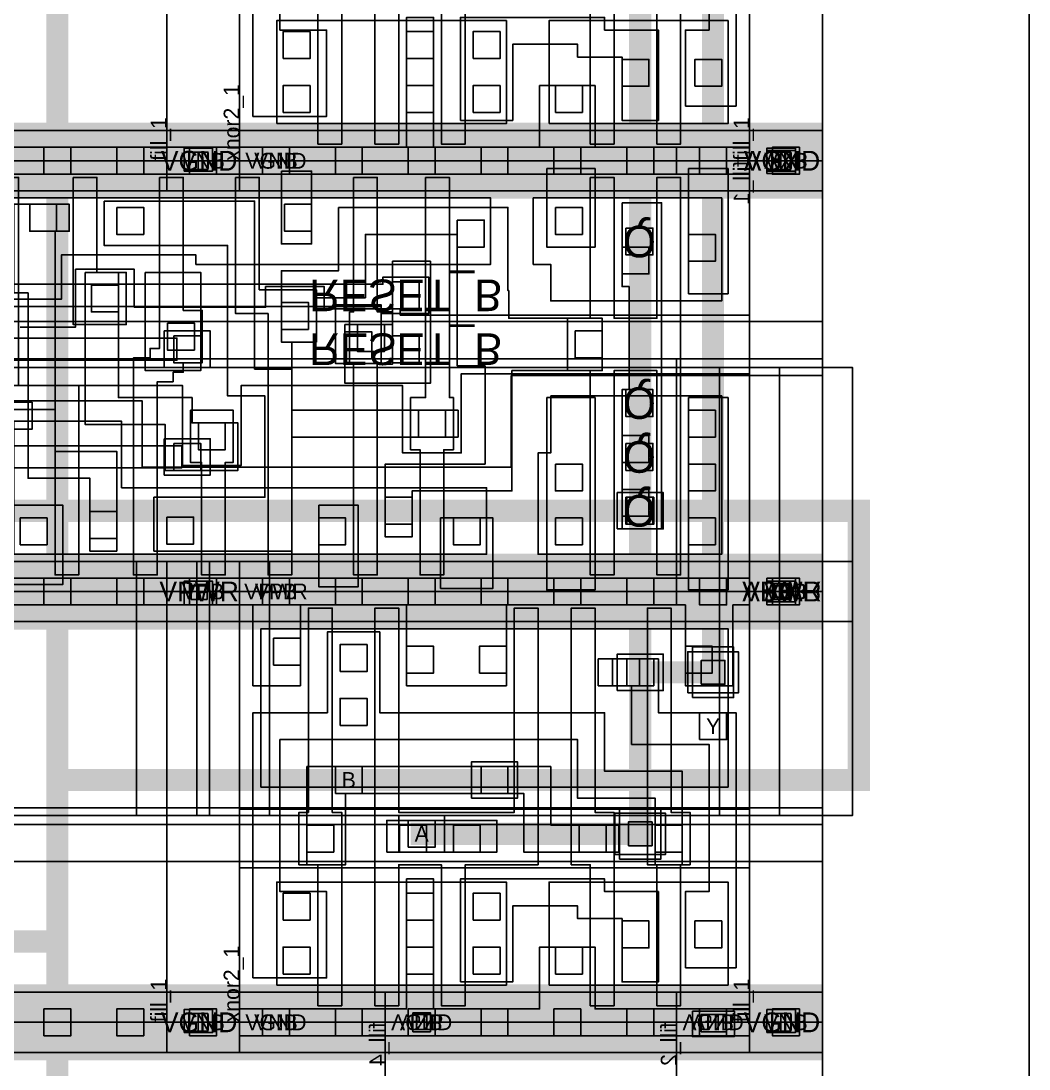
# Model space of a CAD drawing. Extents: x 0 to 50.5, y 0 to 99.5.
# Drawn here: x 44.16 to 50.52, y 13.3 to 19.92 of the extents above; entities that cross this region are included whole.
import ezdxf
from ezdxf.enums import TextEntityAlignment as Align

# ---------------------------------------------------------------- set-up
doc = ezdxf.new("R2010")
doc.units = 0
for name, color, linetype in [('L122D16', 13, 'CONTINUOUS'), ('L235D4', 32, 'CONTINUOUS'), ('L236D0', 12, 'CONTINUOUS'), ('L64D16', 14, 'CONTINUOUS'), ('L64D20', 26, 'CONTINUOUS'), ('L64D5', 19, 'CONTINUOUS'), ('L64D59', 18, 'CONTINUOUS'), ('L65D20', 22, 'CONTINUOUS'), ('L66D20', 16, 'CONTINUOUS'), ('L66D44', 21, 'CONTINUOUS'), ('L67D16', 29, 'CONTINUOUS'), ('L67D20', 8, 'CONTINUOUS'), ('L67D44', 9, 'CONTINUOUS'), ('L67D5', 17, 'CONTINUOUS'), ('L68D16', 15, 'CONTINUOUS'), ('L68D20', 6, 'CONTINUOUS'), ('L68D44', 7, 'CONTINUOUS'), ('L68D5', 20, 'CONTINUOUS'), ('L69D20', 4, 'CONTINUOUS'), ('L78D44', 24, 'CONTINUOUS'), ('L81D4', 28, 'CONTINUOUS'), ('L83D44', 30, 'CONTINUOUS'), ('L93D44', 25, 'CONTINUOUS'), ('L94D20', 27, 'CONTINUOUS'), ('L95D20', 23, 'CONTINUOUS')]:
    doc.layers.add(name, color=color, linetype=linetype)

# ---------------------------------------------------------------- blocks, each defined once
blk = doc.blocks.new('VIA_L1M1_PR_MR')
at = {"layer": 'L67D20'}
blk.add_lwpolyline([(-0.085, -0.085), (-0.085, 0.085), (0.085, 0.085), (0.085, -0.085)], close=True, dxfattribs=at)
at = {"layer": 'L67D44'}
blk.add_lwpolyline([(-0.085, -0.085), (-0.085, 0.085), (0.085, 0.085), (0.085, -0.085)], close=True, dxfattribs=at)
at = {"layer": 'L68D20'}
blk.add_lwpolyline([(-0.145, -0.115), (-0.145, 0.115), (0.145, 0.115), (0.145, -0.115)], close=True, dxfattribs=at)
blk = doc.blocks.new('VIA_M1M2_PR')
at = {"layer": 'L68D20'}
blk.add_lwpolyline([(-0.16, -0.13), (-0.16, 0.13), (0.16, 0.13), (0.16, -0.13)], close=True, dxfattribs=at)
at = {"layer": 'L68D44'}
blk.add_lwpolyline([(-0.075, -0.075), (-0.075, 0.075), (0.075, 0.075), (0.075, -0.075)], close=True, dxfattribs=at)
at = {"layer": 'L69D20'}
blk.add_lwpolyline([(-0.13, -0.16), (-0.13, 0.16), (0.13, 0.16), (0.13, -0.16)], close=True, dxfattribs=at)
blk = doc.blocks.new('sky130_fd_sc_hd__fill_4')
at = {"layer": 'L122D16'}
blk.add_lwpolyline([(0.175, -0.06), (0.175, 0.06), (0.285, 0.06), (0.285, -0.06)], close=True, dxfattribs=at)
at = {"layer": 'L64D16'}
blk.add_lwpolyline([(0.175, 2.65), (0.175, 2.78), (0.3, 2.78), (0.3, 2.65)], close=True, dxfattribs=at)
at = {"layer": 'L64D20'}
blk.add_lwpolyline([(-0.19, 1.305), (-0.19, 2.91), (2.03, 2.91), (2.03, 1.305)], close=True, dxfattribs=at)
at = {"layer": 'L67D20', "const_width": 0.17}
for points in [[(0, 2.72), (1.84, 2.72)], [(0, 0), (1.84, 0)]]:
    blk.add_lwpolyline(points, dxfattribs=at)
at = {"layer": 'L67D44'}
for points in [[(0.145, 2.635), (0.145, 2.805), (0.315, 2.805), (0.315, 2.635)], [(0.605, 2.635), (0.605, 2.805), (0.775, 2.805), (0.775, 2.635)], [(1.065, 2.635), (1.065, 2.805), (1.235, 2.805), (1.235, 2.635)], [(1.525, 2.635), (1.525, 2.805), (1.695, 2.805), (1.695, 2.635)], [(0.145, -0.085), (0.145, 0.085), (0.315, 0.085), (0.315, -0.085)], [(0.605, -0.085), (0.605, 0.085), (0.775, 0.085), (0.775, -0.085)], [(1.065, -0.085), (1.065, 0.085), (1.235, 0.085), (1.235, -0.085)], [(1.525, -0.085), (1.525, 0.085), (1.695, 0.085), (1.695, -0.085)]]:
    blk.add_lwpolyline(points, close=True, dxfattribs=at)
at = {"layer": 'L68D16'}
for points in [[(0.17, 2.675), (0.17, 2.76), (0.27, 2.76), (0.27, 2.675)], [(0.17, -0.05), (0.17, 0.045), (0.285, 0.045), (0.285, -0.05)]]:
    blk.add_lwpolyline(points, close=True, dxfattribs=at)
at = {"layer": 'L68D20', "const_width": 0.48}
for points in [[(0, 2.72), (1.84, 2.72)], [(0, 0), (1.84, 0)]]:
    blk.add_lwpolyline(points, dxfattribs=at)
at = {"layer": 'L78D44'}
blk.add_lwpolyline([(0, 1.25), (0, 2.72), (1.84, 2.72), (1.84, 1.25)], close=True, dxfattribs=at)
at = {"layer": 'L81D4'}
blk.add_lwpolyline([(0, 0), (0, 2.72), (1.84, 2.72), (1.84, 0)], close=True, dxfattribs=at)
at = {"layer": 'L93D44'}
blk.add_lwpolyline([(0, -0.19), (0, 1.015), (1.84, 1.015), (1.84, -0.19)], close=True, dxfattribs=at)
at = {"layer": 'L94D20'}
blk.add_lwpolyline([(0, 1.355), (0, 2.91), (1.84, 2.91), (1.84, 1.355)], close=True, dxfattribs=at)
at = {"layer": 'L64D5'}
blk.add_text('VPB', height=0.1, dxfattribs=at).set_placement((0.23, 2.72), align=Align.MIDDLE_CENTER)
at = {"layer": 'L64D59'}
blk.add_text('VNB', height=0.1, dxfattribs=at).set_placement((0.23, 0), align=Align.MIDDLE_CENTER)
at = {"layer": 'L68D5'}
for s, p in [('VPWR', (0.23, 2.72)), ('VGND', (0.23, 0))]:
    blk.add_text(s, height=0.1, dxfattribs=at).set_placement(p, align=Align.MIDDLE_CENTER)
at = {"layer": 'L83D44'}
blk.add_text('fill_4', height=0.1, rotation=90, dxfattribs=at).set_placement((0, 0))
blk = doc.blocks.new('sky130_fd_sc_hd__dfrtp_2')
at = {"layer": 'L236D0'}
blk.add_lwpolyline([(0, 0), (0, 2.72), (9.66, 2.72), (9.66, 0)], close=True, dxfattribs=at)
at = {"layer": 'L64D20'}
blk.add_lwpolyline([(-0.19, 1.305), (-0.19, 2.91), (9.85, 2.91), (9.85, 1.305)], close=True, dxfattribs=at)
at = {"layer": 'L65D20'}
for points in [[(5.015, 1.645), (5.015, 2.485), (8, 2.485), (8, 2.065), (5.695, 2.065), (5.695, 1.645)], [(8.405, 1.485), (8.405, 1.845), (8.325, 1.845), (8.325, 2.485), (9.485, 2.485), (9.485, 1.485)], [(1.565, 0.235), (1.565, 0.655), (2.49, 0.655), (2.49, 0.595), (3.285, 0.595), (3.285, 0.655), (4.645, 0.655), (4.645, 0.875), (5.315, 0.875), (5.315, 0.595), (6.165, 0.595), (6.165, 0.655), (8.025, 0.655), (8.025, 0.235)], [(8.295, 0.235), (8.295, 0.655), (8.405, 0.655), (8.405, 0.885), (9.485, 0.885), (9.485, 0.235)]]:
    blk.add_lwpolyline(points, close=True, dxfattribs=at)
at = {"layer": 'L66D20'}
for points in [[(4.895, 0.105), (4.895, 1.005), (4.715, 1.005), (4.715, 1.335), (4.895, 1.335), (4.895, 1.57), (5.275, 1.57), (5.275, 2.615), (5.425, 2.615), (5.425, 1.42), (5.045, 1.42), (5.045, 0.105)], [(5.935, 0.105), (5.935, 1.185), (5.875, 1.185), (5.875, 1.245), (5.77, 1.245), (5.77, 2.615), (5.92, 2.615), (5.92, 1.395), (6.02, 1.395), (6.02, 1.335), (6.085, 1.335), (6.085, 1.275), (6.205, 1.275), (6.205, 0.945), (6.085, 0.945), (6.085, 0.105)], [(6.13, 1.575), (6.13, 1.905), (6.2, 1.905), (6.2, 2.615), (6.35, 2.615), (6.35, 1.905), (6.4, 1.905), (6.4, 1.575)], [(6.415, 0.105), (6.415, 0.965), (6.62, 0.965), (6.62, 2.615), (6.77, 2.615), (6.77, 1.145), (6.925, 1.145), (6.925, 0.815), (6.565, 0.815), (6.565, 0.105)], [(7.16, 0.105), (7.16, 0.955), (7.135, 0.955), (7.135, 1.285), (7.16, 1.285), (7.16, 2.615), (7.31, 2.615), (7.31, 1.285), (7.405, 1.285), (7.405, 0.955), (7.31, 0.955), (7.31, 0.105)], [(7.615, 0.105), (7.615, 1.495), (7.52, 1.495), (7.52, 1.825), (7.58, 1.825), (7.58, 2.615), (7.73, 2.615), (7.73, 1.825), (7.79, 1.825), (7.79, 1.495), (7.765, 1.495), (7.765, 0.105)], [(8.655, 0.105), (8.655, 0.995), (8.51, 0.995), (8.51, 1.325), (8.655, 1.325), (8.655, 2.615), (8.805, 2.615), (8.805, 1.325), (9.075, 1.325), (9.075, 2.615), (9.225, 2.615), (9.225, 0.105), (9.075, 0.105), (9.075, 0.995), (8.805, 0.995), (8.805, 0.105)], [(5.39, 0.105), (5.39, 1.035), (5.725, 1.035), (5.725, 0.705), (5.54, 0.705), (5.54, 0.105)]]:
    blk.add_lwpolyline(points, close=True, dxfattribs=at)
at = {"layer": 'L66D44'}
for points in [[(5.055, 2.255), (5.055, 2.425), (5.225, 2.425), (5.225, 2.255)], [(5.495, 2.215), (5.495, 2.385), (5.665, 2.385), (5.665, 2.215)], [(5.98, 2.25), (5.98, 2.42), (6.15, 2.42), (6.15, 2.25)], [(6.94, 2.255), (6.94, 2.425), (7.11, 2.425), (7.11, 2.255)], [(7.79, 2.255), (7.79, 2.425), (7.96, 2.425), (7.96, 2.255)], [(8.435, 2.255), (8.435, 2.425), (8.605, 2.425), (8.605, 2.255)], [(9.275, 2.255), (9.275, 2.425), (9.445, 2.425), (9.445, 2.255)], [(7.36, 2.125), (7.36, 2.295), (7.53, 2.295), (7.53, 2.125)], [(8.855, 2.075), (8.855, 2.245), (9.025, 2.245), (9.025, 2.075)], [(8.435, 1.915), (8.435, 2.085), (8.605, 2.085), (8.605, 1.915)], [(9.275, 1.915), (9.275, 2.085), (9.445, 2.085), (9.445, 1.915)], [(8.855, 1.735), (8.855, 1.905), (9.025, 1.905), (9.025, 1.735)], [(6.18, 1.655), (6.18, 1.825), (6.35, 1.825), (6.35, 1.655)], [(7.57, 1.575), (7.57, 1.745), (7.74, 1.745), (7.74, 1.575)], [(9.275, 1.575), (9.275, 1.745), (9.445, 1.745), (9.445, 1.575)], [(5.985, 1.025), (5.985, 1.195), (6.155, 1.195), (6.155, 1.025)], [(7.185, 1.035), (7.185, 1.205), (7.355, 1.205), (7.355, 1.035)], [(8.56, 1.075), (8.56, 1.245), (8.73, 1.245), (8.73, 1.075)], [(6.705, 0.895), (6.705, 1.065), (6.875, 1.065), (6.875, 0.895)], [(5.505, 0.785), (5.505, 0.955), (5.675, 0.955), (5.675, 0.785)], [(8.855, 0.545), (8.855, 0.715), (9.025, 0.715), (9.025, 0.545)], [(9.275, 0.465), (9.275, 0.635), (9.445, 0.635), (9.445, 0.465)], [(7.815, 0.375), (7.815, 0.545), (7.985, 0.545), (7.985, 0.375)], [(5.665, 0.295), (5.665, 0.465), (5.835, 0.465), (5.835, 0.295)], [(8.435, 0.295), (8.435, 0.465), (8.605, 0.465), (8.605, 0.295)], [(5.115, 0.275), (5.115, 0.445), (5.285, 0.445), (5.285, 0.275)], [(6.725, 0.275), (6.725, 0.445), (6.895, 0.445), (6.895, 0.275)]]:
    blk.add_lwpolyline(points, close=True, dxfattribs=at)
at = {"layer": 'L67D16'}
for points in [[(8.88, 2.125), (8.88, 2.295), (9.05, 2.295), (9.05, 2.125)], [(8.88, 1.785), (8.88, 1.955), (9.05, 1.955), (9.05, 1.785)], [(8.88, 1.445), (8.88, 1.615), (9.05, 1.615), (9.05, 1.445)], [(7.405, 1.105), (7.405, 1.275), (7.575, 1.275), (7.575, 1.105)], [(7.405, 0.765), (7.405, 0.935), (7.575, 0.935), (7.575, 0.765)], [(8.88, 0.425), (8.88, 0.595), (9.05, 0.595), (9.05, 0.425)]]:
    blk.add_lwpolyline(points, close=True, dxfattribs=at)
at = {"layer": 'L67D20'}
for points in [[(1.85, 2.175), (1.85, 2.635), (0, 2.635), (0, 2.805), (9.2, 2.805), (9.2, 2.635), (2.1, 2.635), (2.1, 2.175)], [(4.955, 2.175), (4.955, 2.675), (5.325, 2.675), (5.325, 2.175)], [(6.94, 2.175), (6.94, 2.69), (7.19, 2.69), (7.19, 2.175)], [(7.71, 2.255), (7.71, 2.7), (8.04, 2.7), (8.04, 2.255)], [(8.38, 1.495), (8.38, 2.71), (8.685, 2.71), (8.685, 1.495)], [(9.275, 1.495), (9.275, 2.71), (9.525, 2.71), (9.525, 1.495)], [(5.015, 0.275), (5.015, 0.835), (5.105, 0.835), (5.105, 2.005), (5.495, 2.005), (5.495, 2.465), (5.665, 2.465), (5.665, 1.835), (5.275, 1.835), (5.275, 0.445), (5.365, 0.445), (5.365, 0.275)], [(5.585, 0.255), (5.585, 0.535), (6.365, 0.535), (6.365, 1.485), (6.6, 1.485), (6.6, 2.125), (5.9, 2.125), (5.9, 2.465), (6.77, 2.465), (6.77, 1.745), (7.82, 1.745), (7.82, 1.575), (6.77, 1.575), (6.77, 1.315), (6.535, 1.315), (6.535, 0.255)], [(7.065, 0.295), (7.065, 0.695), (6.705, 0.695), (6.705, 1.145), (6.925, 1.145), (6.925, 0.865), (7.235, 0.865), (7.235, 0.465), (7.815, 0.465), (7.815, 1.295), (7.99, 1.295), (7.99, 1.915), (7.36, 1.915), (7.36, 2.375), (7.53, 2.375), (7.53, 2.085), (8.16, 2.085), (8.16, 1.325), (8.73, 1.325), (8.73, 0.995), (8.14, 0.995), (8.14, 0.82), (8.135, 0.82), (8.135, 0.295)], [(8.855, 0.265), (8.855, 0.795), (8.9, 0.795), (8.9, 1.445), (8.855, 1.445), (8.855, 2.325), (9.105, 2.325), (9.105, 0.265)], [(5.465, 0.705), (5.465, 1.665), (5.97, 1.665), (5.97, 1.955), (6.43, 1.955), (6.43, 1.655), (6.14, 1.655), (6.14, 1.495), (5.675, 1.495), (5.675, 0.705)], [(3.775, 1.525), (3.775, 1.695), (5.13, 1.695), (5.13, 1.525)], [(7.405, 0.635), (7.405, 1.035), (7.105, 1.035), (7.105, 1.405), (7.645, 1.405), (7.645, 0.635)], [(5.845, 0.705), (5.845, 1.325), (6.195, 1.325), (6.195, 0.705)], [(9.275, 0.05), (9.275, 0.84), (9.525, 0.84), (9.525, 0.05)], [(8.38, 0.05), (8.38, 0.545), (8.685, 0.545), (8.685, 0.05)], [(6.705, 0.065), (6.705, 0.525), (6.895, 0.525), (6.895, 0.065)], [(0, -0.085), (0, 0.085), (9.2, 0.085), (9.2, -0.085)]]:
    blk.add_lwpolyline(points, close=True, dxfattribs=at)
at = {"layer": 'L67D20', "const_width": 0.17}
for points in [[(9.2, 2.72), (9.66, 2.72)], [(9.2, 0), (9.66, 0)]]:
    blk.add_lwpolyline(points, dxfattribs=at)
at = {"layer": 'L67D44'}
for points in [[(5.205, 2.635), (5.205, 2.805), (5.375, 2.805), (5.375, 2.635)], [(5.665, 2.635), (5.665, 2.805), (5.835, 2.805), (5.835, 2.635)], [(6.125, 2.635), (6.125, 2.805), (6.295, 2.805), (6.295, 2.635)], [(6.585, 2.635), (6.585, 2.805), (6.755, 2.805), (6.755, 2.635)], [(7.045, 2.635), (7.045, 2.805), (7.215, 2.805), (7.215, 2.635)], [(7.505, 2.635), (7.505, 2.805), (7.675, 2.805), (7.675, 2.635)], [(7.965, 2.635), (7.965, 2.805), (8.135, 2.805), (8.135, 2.635)], [(8.425, 2.635), (8.425, 2.805), (8.595, 2.805), (8.595, 2.635)], [(8.885, 2.635), (8.885, 2.805), (9.055, 2.805), (9.055, 2.635)], [(9.345, 2.635), (9.345, 2.805), (9.515, 2.805), (9.515, 2.635)], [(6.025, 1.785), (6.025, 1.955), (6.195, 1.955), (6.195, 1.785)], [(6.025, 1.105), (6.025, 1.275), (6.195, 1.275), (6.195, 1.105)], [(7.105, 1.08), (7.105, 1.25), (7.275, 1.25), (7.275, 1.08)], [(7.405, 0.765), (7.405, 0.935), (7.575, 0.935), (7.575, 0.765)], [(5.205, -0.085), (5.205, 0.085), (5.375, 0.085), (5.375, -0.085)], [(5.665, -0.085), (5.665, 0.085), (5.835, 0.085), (5.835, -0.085)], [(6.125, -0.085), (6.125, 0.085), (6.295, 0.085), (6.295, -0.085)], [(6.585, -0.085), (6.585, 0.085), (6.755, 0.085), (6.755, -0.085)], [(7.045, -0.085), (7.045, 0.085), (7.215, 0.085), (7.215, -0.085)], [(7.505, -0.085), (7.505, 0.085), (7.675, 0.085), (7.675, -0.085)], [(7.965, -0.085), (7.965, 0.085), (8.135, 0.085), (8.135, -0.085)], [(8.425, -0.085), (8.425, 0.085), (8.595, 0.085), (8.595, -0.085)], [(8.885, -0.085), (8.885, 0.085), (9.055, 0.085), (9.055, -0.085)], [(9.345, -0.085), (9.345, 0.085), (9.515, 0.085), (9.515, -0.085)]]:
    blk.add_lwpolyline(points, close=True, dxfattribs=at)
at = {"layer": 'L68D20', "const_width": 0.48}
for points in [[(0, 2.72), (9.2, 2.72)], [(9.2, 2.72), (9.66, 2.72)], [(0, 0), (9.2, 0)], [(9.2, 0), (9.66, 0)]]:
    blk.add_lwpolyline(points, dxfattribs=at)
at = {"layer": 'L68D20'}
for points in [[(2.845, 1.755), (2.845, 1.8), (1.185, 1.8), (1.185, 1.94), (2.845, 1.94), (2.845, 1.985), (3.135, 1.985), (3.135, 1.94), (6.075, 1.94), (6.075, 1.8), (3.135, 1.8), (3.135, 1.755)], [(5.965, 1.755), (5.965, 1.985), (6.255, 1.985), (6.255, 1.755)], [(2.385, 1.075), (2.385, 1.12), (0.82, 1.12), (0.82, 1.26), (2.385, 1.26), (2.385, 1.305), (2.675, 1.305), (2.675, 1.26), (6.045, 1.26), (6.045, 1.12), (2.675, 1.12), (2.675, 1.075)], [(5.965, 1.075), (5.965, 1.305), (6.255, 1.305), (6.255, 1.075)], [(7.045, 0.91), (7.045, 1.28), (7.335, 1.28), (7.335, 0.91)], [(3.745, 0.735), (3.745, 0.965), (4.395, 0.965), (4.395, 0.92), (7.335, 0.92), (7.335, 0.965), (7.635, 0.965), (7.635, 0.735), (7.345, 0.735), (7.345, 0.78), (4.395, 0.78), (4.395, 0.735)]]:
    blk.add_lwpolyline(points, close=True, dxfattribs=at)
at = {"layer": 'L78D44'}
for points in [[(0, 1.25), (0, 2.72), (9.2, 2.72), (9.2, 1.25)], [(9.2, 1.25), (9.2, 2.72), (9.66, 2.72), (9.66, 1.25)]]:
    blk.add_lwpolyline(points, close=True, dxfattribs=at)
at = {"layer": 'L81D4'}
blk.add_lwpolyline([(0, 0), (0, 2.72), (9.66, 2.72), (9.66, 0)], close=True, dxfattribs=at)
at = {"layer": 'L93D44'}
blk.add_lwpolyline([(0, -0.19), (0, 1.015), (9.66, 1.015), (9.66, -0.19)], close=True, dxfattribs=at)
at = {"layer": 'L94D20'}
blk.add_lwpolyline([(8.155, 1.355), (8.155, 1.935), (5.825, 1.935), (5.825, 1.515), (4.885, 1.515), (4.885, 1.935), (1.35, 1.935), (1.35, 1.685), (0, 1.685), (0, 2.91), (9.66, 2.91), (9.66, 1.355)], close=True, dxfattribs=at)
at = {"layer": 'L95D20'}
blk.add_lwpolyline([(2.88, 1.42), (6.08, 1.42), (6.08, 1.925), (6.45, 1.925), (6.45, 1.42), (7.47, 1.42), (7.47, 1.845), (7.84, 1.845), (7.84, 1.345), (9.66, 1.345), (9.66, 0.975), (7.455, 0.975), (7.455, 0.935), (6.975, 0.935), (6.975, 0.795), (6.605, 0.795), (6.605, 0.925), (5.775, 0.925), (5.775, 0.685), (5.405, 0.685), (5.405, 1.05), (5.055, 1.05)], dxfattribs=at)
at = {"layer": 'L67D5'}
for s, p in [('Q', (8.965, 2.21)), ('Q', (8.965, 1.87)), ('Q', (8.965, 1.53)), ('RESET_B', (7.49, 1.19)), ('RESET_B', (7.49, 0.85)), ('Q', (8.965, 0.51))]:
    blk.add_text(s, height=0.2, dxfattribs=at).set_placement(p, align=Align.MIDDLE_CENTER)
blk = doc.blocks.new('sky130_fd_sc_hd__fill_8')
at = {"layer": 'L122D16'}
blk.add_lwpolyline([(0.13, -0.12), (0.13, 0.05), (0.35, 0.05), (0.35, -0.12)], close=True, dxfattribs=at)
at = {"layer": 'L64D16'}
blk.add_lwpolyline([(0.1, 2.61), (0.1, 2.765), (0.385, 2.765), (0.385, 2.61)], close=True, dxfattribs=at)
at = {"layer": 'L64D20'}
blk.add_lwpolyline([(-0.19, 1.305), (-0.19, 2.91), (3.87, 2.91), (3.87, 1.305)], close=True, dxfattribs=at)
at = {"layer": 'L67D20', "const_width": 0.17}
for points in [[(0, 2.72), (3.68, 2.72)], [(0, 0), (3.68, 0)]]:
    blk.add_lwpolyline(points, dxfattribs=at)
at = {"layer": 'L67D44'}
for points in [[(0.145, 2.635), (0.145, 2.805), (0.315, 2.805), (0.315, 2.635)], [(0.605, 2.635), (0.605, 2.805), (0.775, 2.805), (0.775, 2.635)], [(1.065, 2.635), (1.065, 2.805), (1.235, 2.805), (1.235, 2.635)], [(1.525, 2.635), (1.525, 2.805), (1.695, 2.805), (1.695, 2.635)], [(1.985, 2.635), (1.985, 2.805), (2.155, 2.805), (2.155, 2.635)], [(2.445, 2.635), (2.445, 2.805), (2.615, 2.805), (2.615, 2.635)], [(2.905, 2.635), (2.905, 2.805), (3.075, 2.805), (3.075, 2.635)], [(3.365, 2.635), (3.365, 2.805), (3.535, 2.805), (3.535, 2.635)], [(0.145, -0.085), (0.145, 0.085), (0.315, 0.085), (0.315, -0.085)], [(0.605, -0.085), (0.605, 0.085), (0.775, 0.085), (0.775, -0.085)], [(1.065, -0.085), (1.065, 0.085), (1.235, 0.085), (1.235, -0.085)], [(1.525, -0.085), (1.525, 0.085), (1.695, 0.085), (1.695, -0.085)], [(1.985, -0.085), (1.985, 0.085), (2.155, 0.085), (2.155, -0.085)], [(2.445, -0.085), (2.445, 0.085), (2.615, 0.085), (2.615, -0.085)], [(2.905, -0.085), (2.905, 0.085), (3.075, 0.085), (3.075, -0.085)], [(3.365, -0.085), (3.365, 0.085), (3.535, 0.085), (3.535, -0.085)]]:
    blk.add_lwpolyline(points, close=True, dxfattribs=at)
at = {"layer": 'L68D16'}
for points in [[(0.145, 2.615), (0.145, 2.775), (0.335, 2.775), (0.335, 2.615)], [(0.175, -0.1), (0.175, 0.05), (0.335, 0.05), (0.335, -0.1)]]:
    blk.add_lwpolyline(points, close=True, dxfattribs=at)
at = {"layer": 'L68D20', "const_width": 0.48}
for points in [[(0, 2.72), (3.68, 2.72)], [(0, 0), (3.68, 0)]]:
    blk.add_lwpolyline(points, dxfattribs=at)
at = {"layer": 'L78D44'}
blk.add_lwpolyline([(0, 1.25), (0, 2.72), (3.68, 2.72), (3.68, 1.25)], close=True, dxfattribs=at)
at = {"layer": 'L81D4'}
blk.add_lwpolyline([(0, 0), (0, 2.72), (3.68, 2.72), (3.68, 0)], close=True, dxfattribs=at)
at = {"layer": 'L93D44'}
blk.add_lwpolyline([(0, -0.19), (0, 1.015), (3.68, 1.015), (3.68, -0.19)], close=True, dxfattribs=at)
at = {"layer": 'L94D20'}
blk.add_lwpolyline([(0, 1.355), (0, 2.91), (3.68, 2.91), (3.68, 1.355)], close=True, dxfattribs=at)
at = {"layer": 'L64D5'}
blk.add_text('VPB', height=0.1, dxfattribs=at).set_placement((0.23, 2.72), align=Align.MIDDLE_CENTER)
at = {"layer": 'L64D59'}
blk.add_text('VNB', height=0.1, dxfattribs=at).set_placement((0.23, 0), align=Align.MIDDLE_CENTER)
at = {"layer": 'L68D5'}
for s, p in [('VPWR', (0.23, 2.72)), ('VGND', (0.23, 0))]:
    blk.add_text(s, height=0.1, dxfattribs=at).set_placement(p, align=Align.MIDDLE_CENTER)
at = {"layer": 'L83D44'}
blk.add_text('fill_8', height=0.1, rotation=90, dxfattribs=at).set_placement((0, 0))
blk = doc.blocks.new('sky130_fd_sc_hd__fill_1')
at = {"layer": 'L122D16'}
blk.add_lwpolyline([(0.14, -0.055), (0.14, 0.055), (0.26, 0.055), (0.26, -0.055)], close=True, dxfattribs=at)
at = {"layer": 'L64D16'}
blk.add_lwpolyline([(0.155, 2.67), (0.155, 2.755), (0.255, 2.755), (0.255, 2.67)], close=True, dxfattribs=at)
at = {"layer": 'L64D20'}
blk.add_lwpolyline([(-0.19, 1.305), (-0.19, 2.91), (0.65, 2.91), (0.65, 1.305)], close=True, dxfattribs=at)
at = {"layer": 'L67D20', "const_width": 0.17}
for points in [[(0, 2.72), (0.46, 2.72)], [(0, 0), (0.46, 0)]]:
    blk.add_lwpolyline(points, dxfattribs=at)
at = {"layer": 'L67D44'}
for points in [[(0.145, 2.635), (0.145, 2.805), (0.315, 2.805), (0.315, 2.635)], [(0.145, -0.085), (0.145, 0.085), (0.315, 0.085), (0.315, -0.085)]]:
    blk.add_lwpolyline(points, close=True, dxfattribs=at)
at = {"layer": 'L68D16'}
for points in [[(0.11, 2.635), (0.11, 2.785), (0.29, 2.785), (0.29, 2.635)], [(0.11, -0.065), (0.11, 0.08), (0.29, 0.08), (0.29, -0.065)]]:
    blk.add_lwpolyline(points, close=True, dxfattribs=at)
at = {"layer": 'L68D20', "const_width": 0.48}
for points in [[(0, 2.72), (0.46, 2.72)], [(0, 0), (0.46, 0)]]:
    blk.add_lwpolyline(points, dxfattribs=at)
at = {"layer": 'L78D44'}
blk.add_lwpolyline([(0, 1.25), (0, 2.72), (0.46, 2.72), (0.46, 1.25)], close=True, dxfattribs=at)
at = {"layer": 'L81D4'}
blk.add_lwpolyline([(0, 0), (0, 2.72), (0.46, 2.72), (0.46, 0)], close=True, dxfattribs=at)
at = {"layer": 'L93D44'}
blk.add_lwpolyline([(0, -0.19), (0, 1.015), (0.46, 1.015), (0.46, -0.19)], close=True, dxfattribs=at)
at = {"layer": 'L94D20'}
blk.add_lwpolyline([(0, 1.355), (0, 2.91), (0.46, 2.91), (0.46, 1.355)], close=True, dxfattribs=at)
at = {"layer": 'L64D5'}
blk.add_text('VPB', height=0.1, dxfattribs=at).set_placement((0.23, 2.72), align=Align.MIDDLE_CENTER)
at = {"layer": 'L64D59'}
blk.add_text('VNB', height=0.1, dxfattribs=at).set_placement((0.23, 0), align=Align.MIDDLE_CENTER)
at = {"layer": 'L68D5'}
for s, p in [('VPWR', (0.205, 2.72)), ('VGND', (0.205, 0))]:
    blk.add_text(s, height=0.125, dxfattribs=at).set_placement(p, align=Align.MIDDLE_CENTER)
at = {"layer": 'L83D44'}
blk.add_text('fill_1', height=0.1, rotation=90, dxfattribs=at).set_placement((0, 0))
blk = doc.blocks.new('sky130_fd_sc_hd__xnor2_1')
at = {"layer": 'L122D16'}
blk.add_lwpolyline([(0.145, -0.085), (0.145, 0.085), (0.315, 0.085), (0.315, -0.085)], close=True, dxfattribs=at)
at = {"layer": 'L236D0'}
blk.add_lwpolyline([(0, 0), (0, 2.72), (3.22, 2.72), (3.22, 0)], close=True, dxfattribs=at)
at = {"layer": 'L64D16'}
blk.add_lwpolyline([(0.145, 2.635), (0.145, 2.805), (0.315, 2.805), (0.315, 2.635)], close=True, dxfattribs=at)
at = {"layer": 'L64D20'}
blk.add_lwpolyline([(-0.19, 1.305), (-0.19, 2.91), (3.41, 2.91), (3.41, 1.305)], close=True, dxfattribs=at)
at = {"layer": 'L65D20'}
for points in [[(0.135, 1.485), (0.135, 2.485), (3.085, 2.485), (3.085, 1.485)], [(0.235, 0.235), (0.235, 0.885), (1.685, 0.885), (1.685, 0.235)], [(1.955, 0.235), (1.955, 0.885), (3.085, 0.885), (3.085, 0.235)]]:
    blk.add_lwpolyline(points, close=True, dxfattribs=at)
at = {"layer": 'L66D20'}
for points in [[(0.495, 0.105), (0.495, 0.995), (0.375, 0.995), (0.375, 1.325), (0.435, 1.325), (0.435, 2.615), (0.585, 2.615), (0.585, 1.325), (0.645, 1.325), (0.645, 0.105)], [(0.855, 0.105), (0.855, 2.615), (1.005, 2.615), (1.005, 1.325), (1.735, 1.325), (1.735, 2.615), (1.885, 2.615), (1.885, 0.995), (1.425, 0.995), (1.425, 0.105), (1.275, 0.105), (1.275, 0.995), (1.005, 0.995), (1.005, 0.105)], [(2.215, 0.105), (2.215, 0.995), (2.095, 0.995), (2.095, 2.615), (2.245, 2.615), (2.245, 1.325), (2.365, 1.325), (2.365, 0.105)], [(2.635, 0.105), (2.635, 0.995), (2.575, 0.995), (2.575, 2.615), (2.725, 2.615), (2.725, 1.325), (2.845, 1.325), (2.845, 0.995), (2.785, 0.995), (2.785, 0.105)]]:
    blk.add_lwpolyline(points, close=True, dxfattribs=at)
at = {"layer": 'L66D44'}
for points in [[(0.215, 2.255), (0.215, 2.425), (0.385, 2.425), (0.385, 2.255)], [(0.635, 2.215), (0.635, 2.385), (0.805, 2.385), (0.805, 2.215)], [(1.055, 2.205), (1.055, 2.375), (1.225, 2.375), (1.225, 2.205)], [(1.515, 2.205), (1.515, 2.375), (1.685, 2.375), (1.685, 2.205)], [(2.815, 2.205), (2.815, 2.375), (2.985, 2.375), (2.985, 2.205)], [(2.355, 2.125), (2.355, 2.295), (2.525, 2.295), (2.525, 2.125)], [(0.635, 1.875), (0.635, 2.045), (0.805, 2.045), (0.805, 1.875)], [(0.425, 1.075), (0.425, 1.245), (0.595, 1.245), (0.595, 1.075)], [(1.01, 1.075), (1.01, 1.245), (1.18, 1.245), (1.18, 1.075)], [(1.35, 1.075), (1.35, 1.245), (1.52, 1.245), (1.52, 1.075)], [(2.145, 1.075), (2.145, 1.245), (2.315, 1.245), (2.315, 1.075)], [(2.625, 1.075), (2.625, 1.245), (2.795, 1.245), (2.795, 1.075)], [(0.275, 0.645), (0.275, 0.815), (0.445, 0.815), (0.445, 0.645)], [(1.055, 0.645), (1.055, 0.815), (1.225, 0.815), (1.225, 0.645)], [(1.475, 0.645), (1.475, 0.815), (1.645, 0.815), (1.645, 0.645)], [(2.415, 0.47), (2.415, 0.64), (2.585, 0.64), (2.585, 0.47)], [(2.875, 0.47), (2.875, 0.64), (3.045, 0.64), (3.045, 0.47)], [(0.275, 0.305), (0.275, 0.475), (0.445, 0.475), (0.445, 0.305)], [(1.055, 0.305), (1.055, 0.475), (1.225, 0.475), (1.225, 0.305)], [(1.475, 0.305), (1.475, 0.475), (1.645, 0.475), (1.645, 0.305)], [(1.995, 0.305), (1.995, 0.475), (2.165, 0.475), (2.165, 0.305)]]:
    blk.add_lwpolyline(points, close=True, dxfattribs=at)
at = {"layer": 'L67D16'}
for points in [[(2.905, 1.785), (2.905, 1.955), (3.075, 1.955), (3.075, 1.785)], [(0.605, 1.445), (0.605, 1.615), (0.775, 1.615), (0.775, 1.445)], [(1.065, 1.105), (1.065, 1.275), (1.235, 1.275), (1.235, 1.105)]]:
    blk.add_lwpolyline(points, close=True, dxfattribs=at)
at = {"layer": 'L67D20'}
for points in [[(0.085, 2.125), (0.085, 2.635), (0, 2.635), (0, 2.805), (3.22, 2.805), (3.22, 2.635), (3.115, 2.635), (3.115, 2.125), (2.815, 2.125), (2.815, 2.635), (1.685, 2.635), (1.685, 2.125), (1.055, 2.125), (1.055, 2.635), (0.385, 2.635), (0.385, 2.125)], [(0.085, 0.28), (0.085, 1.955), (0.555, 1.955), (0.555, 2.465), (0.885, 2.465), (0.885, 1.955), (2.305, 1.955), (2.305, 1.585), (2.795, 1.585), (2.795, 0.995), (2.625, 0.995), (2.625, 1.415), (2.135, 1.415), (2.135, 1.785), (0.255, 1.785), (0.255, 0.825), (0.55, 0.825), (0.55, 0.28)], [(2.815, 0.345), (2.815, 0.825), (2.965, 0.825), (2.965, 1.755), (2.475, 1.755), (2.475, 2.125), (2.265, 2.125), (2.265, 2.295), (2.645, 2.295), (2.645, 1.955), (3.135, 1.955), (3.135, 0.345)], [(0.425, 0.995), (0.425, 1.615), (1.965, 1.615), (1.965, 1.245), (2.395, 1.245), (2.395, 1.075), (1.795, 1.075), (1.795, 1.445), (0.67, 1.445), (0.67, 0.995)], [(0.93, 1.075), (0.93, 1.275), (1.625, 1.275), (1.625, 1.075)], [(0, -0.085), (0, 0.085), (1.055, 0.085), (1.055, 0.905), (1.225, 0.905), (1.225, 0.085), (1.895, 0.085), (1.895, 0.475), (2.245, 0.475), (2.245, 0.085), (3.22, 0.085), (3.22, -0.085)], [(1.395, 0.255), (1.395, 0.905), (2.305, 0.905), (2.305, 0.825), (2.645, 0.825), (2.645, 0.255), (2.415, 0.255), (2.415, 0.655), (2.135, 0.655), (2.135, 0.735), (1.725, 0.735), (1.725, 0.255)]]:
    blk.add_lwpolyline(points, close=True, dxfattribs=at)
at = {"layer": 'L67D44'}
for points in [[(0.145, 2.635), (0.145, 2.805), (0.315, 2.805), (0.315, 2.635)], [(0.605, 2.635), (0.605, 2.805), (0.775, 2.805), (0.775, 2.635)], [(1.065, 2.635), (1.065, 2.805), (1.235, 2.805), (1.235, 2.635)], [(1.525, 2.635), (1.525, 2.805), (1.695, 2.805), (1.695, 2.635)], [(1.985, 2.635), (1.985, 2.805), (2.155, 2.805), (2.155, 2.635)], [(2.445, 2.635), (2.445, 2.805), (2.615, 2.805), (2.615, 2.635)], [(2.905, 2.635), (2.905, 2.805), (3.075, 2.805), (3.075, 2.635)], [(0.145, -0.085), (0.145, 0.085), (0.315, 0.085), (0.315, -0.085)], [(0.605, -0.085), (0.605, 0.085), (0.775, 0.085), (0.775, -0.085)], [(1.065, -0.085), (1.065, 0.085), (1.235, 0.085), (1.235, -0.085)], [(1.525, -0.085), (1.525, 0.085), (1.695, 0.085), (1.695, -0.085)], [(1.985, -0.085), (1.985, 0.085), (2.155, 0.085), (2.155, -0.085)], [(2.445, -0.085), (2.445, 0.085), (2.615, 0.085), (2.615, -0.085)], [(2.905, -0.085), (2.905, 0.085), (3.075, 0.085), (3.075, -0.085)]]:
    blk.add_lwpolyline(points, close=True, dxfattribs=at)
at = {"layer": 'L68D16'}
for points in [[(0.145, 2.635), (0.145, 2.805), (0.315, 2.805), (0.315, 2.635)], [(0.145, -0.085), (0.145, 0.085), (0.315, 0.085), (0.315, -0.085)]]:
    blk.add_lwpolyline(points, close=True, dxfattribs=at)
at = {"layer": 'L68D20', "const_width": 0.48}
for points in [[(0, 2.72), (3.22, 2.72)], [(0, 0), (3.22, 0)]]:
    blk.add_lwpolyline(points, dxfattribs=at)
at = {"layer": 'L78D44'}
blk.add_lwpolyline([(0, 1.25), (0, 2.72), (3.22, 2.72), (3.22, 1.25)], close=True, dxfattribs=at)
at = {"layer": 'L81D4'}
blk.add_lwpolyline([(0, 0), (0, 2.72), (3.22, 2.72), (3.22, 0)], close=True, dxfattribs=at)
at = {"layer": 'L93D44'}
blk.add_lwpolyline([(0, -0.19), (0, 1.015), (3.22, 1.015), (3.22, -0.19)], close=True, dxfattribs=at)
at = {"layer": 'L94D20'}
blk.add_lwpolyline([(0, 1.355), (0, 2.91), (3.22, 2.91), (3.22, 1.355)], close=True, dxfattribs=at)
at = {"layer": 'L95D20'}
blk.add_lwpolyline([(0, 0.975), (0, 1.345), (3.22, 1.345), (3.22, 0.975)], close=True, dxfattribs=at)
at = {"layer": 'L64D5'}
blk.add_text('VPB', height=0.1, dxfattribs=at).set_placement((0.23, 2.72), align=Align.MIDDLE_CENTER)
at = {"layer": 'L64D59'}
blk.add_text('VNB', height=0.1, dxfattribs=at).set_placement((0.23, 0), align=Align.MIDDLE_CENTER)
at = {"layer": 'L67D5'}
for s, p in [('Y', (2.99, 1.87)), ('B', (0.69, 1.53)), ('A', (1.15, 1.19))]:
    blk.add_text(s, height=0.1, dxfattribs=at).set_placement(p, align=Align.MIDDLE_CENTER)
at = {"layer": 'L68D5'}
for s, p in [('VPWR', (0.23, 2.72)), ('VGND', (0.23, 0))]:
    blk.add_text(s, height=0.1, dxfattribs=at).set_placement(p, align=Align.MIDDLE_CENTER)
at = {"layer": 'L83D44'}
blk.add_text('xnor2_1', height=0.1, rotation=90, dxfattribs=at).set_placement((0, 0))
blk = doc.blocks.new('sky130_fd_sc_hd__fill_2')
at = {"layer": 'L122D16'}
blk.add_lwpolyline([(0.155, -0.05), (0.155, 0.06), (0.315, 0.06), (0.315, -0.05)], close=True, dxfattribs=at)
at = {"layer": 'L64D16'}
blk.add_lwpolyline([(0.14, 2.675), (0.14, 2.765), (0.31, 2.765), (0.31, 2.675)], close=True, dxfattribs=at)
at = {"layer": 'L64D20'}
blk.add_lwpolyline([(-0.19, 1.305), (-0.19, 2.91), (1.11, 2.91), (1.11, 1.305)], close=True, dxfattribs=at)
at = {"layer": 'L67D20', "const_width": 0.17}
for points in [[(0, 2.72), (0.92, 2.72)], [(0, 0), (0.92, 0)]]:
    blk.add_lwpolyline(points, dxfattribs=at)
at = {"layer": 'L67D44'}
for points in [[(0.145, 2.635), (0.145, 2.805), (0.315, 2.805), (0.315, 2.635)], [(0.605, 2.635), (0.605, 2.805), (0.775, 2.805), (0.775, 2.635)], [(0.145, -0.085), (0.145, 0.085), (0.315, 0.085), (0.315, -0.085)], [(0.605, -0.085), (0.605, 0.085), (0.775, 0.085), (0.775, -0.085)]]:
    blk.add_lwpolyline(points, close=True, dxfattribs=at)
at = {"layer": 'L68D16'}
for points in [[(0.105, 2.65), (0.105, 2.805), (0.365, 2.805), (0.365, 2.65)], [(0.1, -0.07), (0.1, 0.09), (0.365, 0.09), (0.365, -0.07)]]:
    blk.add_lwpolyline(points, close=True, dxfattribs=at)
at = {"layer": 'L68D20', "const_width": 0.48}
for points in [[(0, 2.72), (0.92, 2.72)], [(0, 0), (0.92, 0)]]:
    blk.add_lwpolyline(points, dxfattribs=at)
at = {"layer": 'L78D44'}
blk.add_lwpolyline([(0, 1.25), (0, 2.72), (0.92, 2.72), (0.92, 1.25)], close=True, dxfattribs=at)
at = {"layer": 'L81D4'}
blk.add_lwpolyline([(0, 0), (0, 2.72), (0.92, 2.72), (0.92, 0)], close=True, dxfattribs=at)
at = {"layer": 'L93D44'}
blk.add_lwpolyline([(0, -0.19), (0, 1.015), (0.92, 1.015), (0.92, -0.19)], close=True, dxfattribs=at)
at = {"layer": 'L94D20'}
blk.add_lwpolyline([(0, 1.355), (0, 2.91), (0.92, 2.91), (0.92, 1.355)], close=True, dxfattribs=at)
at = {"layer": 'L64D5'}
blk.add_text('VPB', height=0.1, dxfattribs=at).set_placement((0.23, 2.72), align=Align.MIDDLE_CENTER)
at = {"layer": 'L64D59'}
blk.add_text('VNB', height=0.1, dxfattribs=at).set_placement((0.23, 0), align=Align.MIDDLE_CENTER)
at = {"layer": 'L68D5'}
for s, p in [('VPWR', (0.23, 2.72)), ('VGND', (0.23, 0))]:
    blk.add_text(s, height=0.1, dxfattribs=at).set_placement(p, align=Align.MIDDLE_CENTER)
at = {"layer": 'L83D44'}
blk.add_text('fill_2', height=0.1, rotation=90, dxfattribs=at).set_placement((0, 0))

msp = doc.modelspace()

# ---------------------------------------------------------------- linework, layer by layer
at = {"layer": 'L235D4'}
msp.add_lwpolyline([(0, 0), (0, 99.045), (50.525, 99.045), (50.525, 0)], close=True, dxfattribs=at)
at = {"layer": 'L68D20'}
for points, const_width in [([(1.38, 19.04), (49.22, 19.04)], 0.48), ([(49.45, 15.06), (49.45, 16.9)], 0.14), ([(38.8, 16.83), (48.14, 16.83)], 0.14), ([(48, 16.83), (49.52, 16.83)], 0.14), ([(1.38, 16.32), (49.22, 16.32)], 0.48), ([(48, 15.81), (48.6, 15.81)], 0.14), ([(44.39, 14.04), (44.39, 15.2)], 0.14), ([(44.32, 15.13), (47.22, 15.13)], 0.14), ([(47.08, 15.13), (49.52, 15.13)], 0.14), ([(46.62, 14.79), (48.14, 14.79)], 0.14), ([(40.64, 14.11), (44.46, 14.11)], 0.14), ([(1.38, 13.6), (49.22, 13.6)], 0.48)]:
    msp.add_lwpolyline(points, dxfattribs=dict(at, const_width=const_width))
at = {"layer": 'L69D20', "const_width": 0.14}
for points in [[(48.53, 15.74), (48.53, 36.28)], [(44.39, 4.52), (44.39, 34.24)], [(48.07, 14.72), (48.07, 22.34)]]:
    msp.add_lwpolyline(points, dxfattribs=at)

# ---------------------------------------------------------------- block references
for name, p in [('sky130_fd_sc_hd__fill_4', (43.24, 19.04)), ('sky130_fd_sc_hd__fill_1', (45.08, 19.04)), ('sky130_fd_sc_hd__xnor2_1', (45.54, 19.04)), ('sky130_fd_sc_hd__fill_1', (48.76, 19.04)), ('VIA_L1M1_PR_MR', (48.07, 16.83)), ('sky130_fd_sc_hd__fill_4', (43.24, 13.6)), ('sky130_fd_sc_hd__fill_1', (45.08, 13.6)), ('sky130_fd_sc_hd__xnor2_1', (45.54, 13.6)), ('sky130_fd_sc_hd__fill_1', (48.76, 13.6)), ('VIA_M1M2_PR', (48.53, 15.81)), ('VIA_L1M1_PR_MR', (48.07, 15.81)), ('VIA_L1M1_PR_MR', (47.15, 15.13)), ('VIA_L1M1_PR_MR', (46.69, 14.79)), ('VIA_M1M2_PR', (48.07, 14.79))]:
    msp.add_blockref(name, p)
at = {"yscale": -1}
for name, p in [('sky130_fd_sc_hd__dfrtp_2', (39.1, 19.04)), ('sky130_fd_sc_hd__fill_1', (48.76, 19.04)), ('sky130_fd_sc_hd__fill_8', (42.78, 13.6)), ('sky130_fd_sc_hd__fill_4', (46.46, 13.6)), ('sky130_fd_sc_hd__fill_2', (48.3, 13.6))]:
    msp.add_blockref(name, p, dxfattribs=at)

doc.saveas('drawing.dxf')
